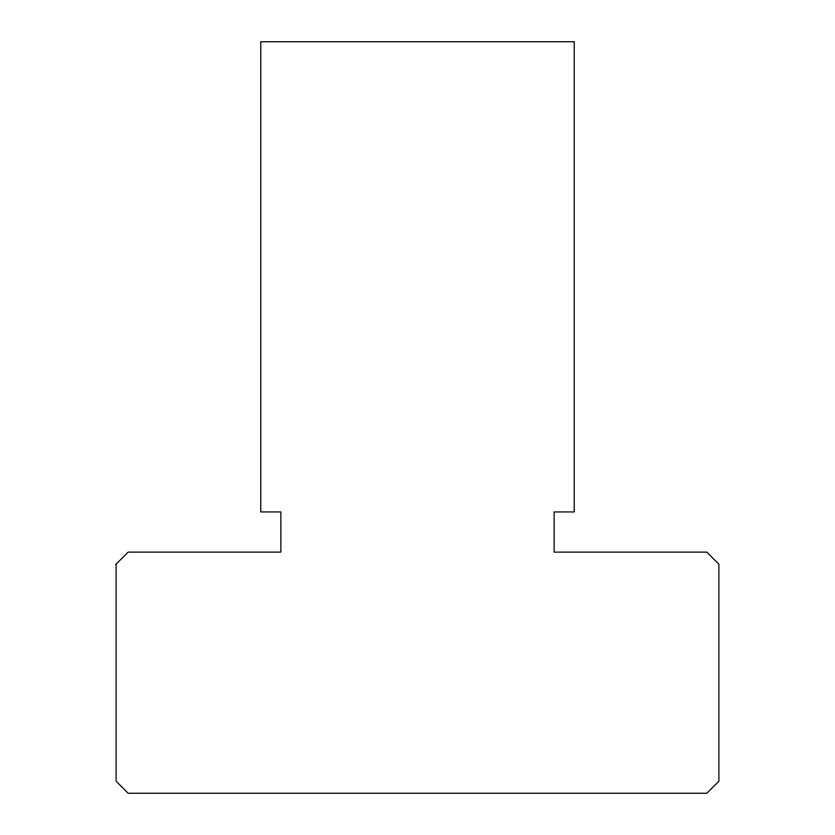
<?xml version="1.0" encoding="UTF-8"?>
<svg xmlns="http://www.w3.org/2000/svg" width="835" height="835" viewBox="0 0 835 835"><rect width="100%" height="100%" fill="white"/><g stroke="black" fill="none" stroke-linecap="round" stroke-linejoin="round"><path stroke-width="1.25" d="M116.096 564.178L116.096 781.195L128.152 793.25L706.848 793.25L718.904 781.195L718.904 564.178L706.848 552.123L554.137 552.123L554.137 511.938L574.229 511.938L574.229 41.75L260.77 41.75L260.77 511.938L280.863 511.938L280.863 552.123L128.152 552.123L116.096 564.178"/></g></svg>
